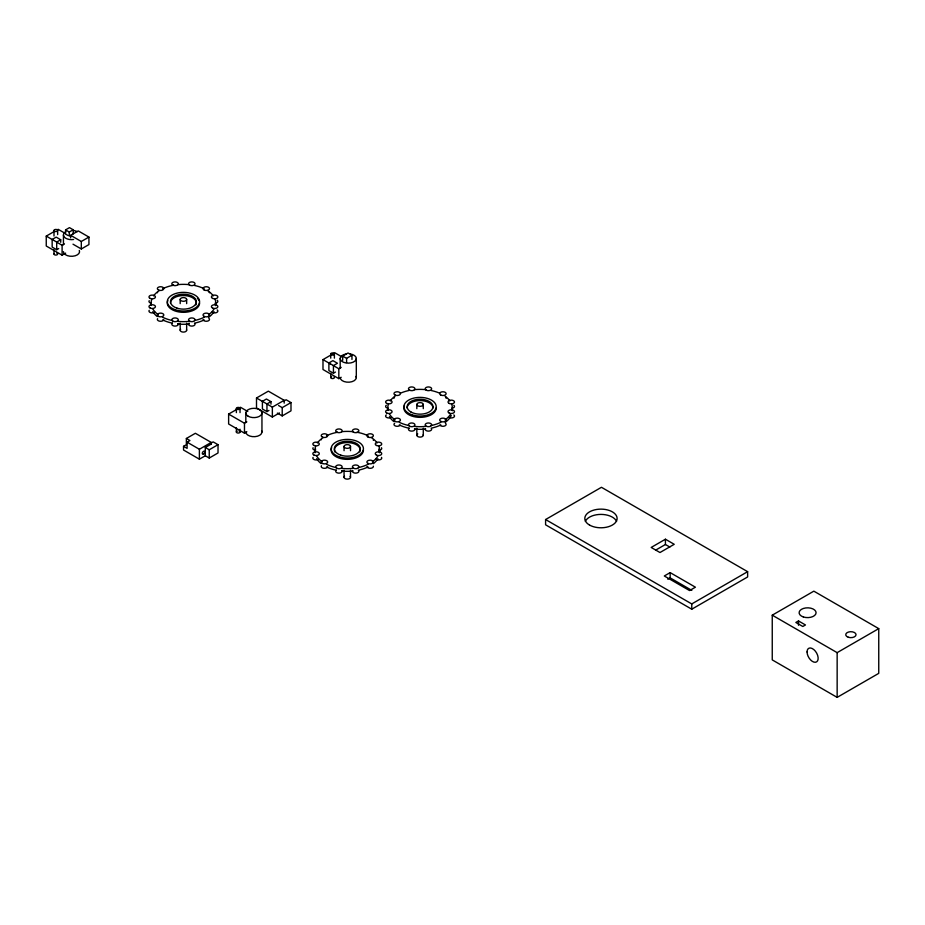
<?xml version="1.0" encoding="UTF-8"?>
<svg xmlns="http://www.w3.org/2000/svg" width="925" height="925" viewBox="0 0 925 925"><rect width="100%" height="100%" fill="white"/><g stroke="black" fill="none" stroke-linecap="round" stroke-linejoin="round"><path stroke-width="1.39" d="M65.652 253.115L62.102 255.161L46.25 246.015L46.25 236.106L54.529 231.331M68.034 235.505L65.571 234.083L65.571 229.886L69.479 227.631L73.179 229.77L73.179 233.956M58.714 248.559L56.703 249.727L52.158 247.102L52.158 239.448L56.171 237.135L60.715 239.76L60.715 242.304M65.571 229.886L69.271 232.025L73.179 229.77M52.158 239.448L56.703 242.073L60.715 239.76M70.635 237.817L70.635 235.32L78.267 230.915L88.939 237.077L88.939 244.57L81.307 248.975L73.006 244.188M57.223 242.442L62.102 245.264L64.461 243.888M70.635 235.32L81.307 241.483L88.939 237.077M186.364 438.485L195.372 433.282L211.224 442.428L211.224 444.069L205.304 447.48L205.304 455.759L199.384 459.17L183.543 450.024L183.543 446.312L186.364 444.694L186.364 438.485L189.926 440.543L187.104 442.173L187.104 448.371L183.543 446.312M246.836 431.778L244.477 433.143L228.625 423.997L228.625 414.088L240.465 407.254L247.773 411.475M279.454 412.943L272.355 417.048L256.502 407.902L256.502 397.993L268.343 391.159L284.183 400.305L284.183 403.138M341.198 377.296L338.828 378.66L322.987 369.514L322.987 359.605L334.815 352.772L342.134 357.004M268.967 410.446L266.955 411.602L262.411 408.977L262.411 401.334L266.423 399.01L270.967 401.635L270.967 404.19M328.895 362.947L332.908 360.634L337.452 363.259L333.439 365.572L328.895 362.947L328.895 370.601L333.439 373.226L335.44 372.058M342.689 360.288L342.689 356.09L348.054 352.992L351.962 355.246L351.962 359.443M262.411 401.334L266.955 403.959L270.967 401.635M342.689 356.09L346.597 358.345L351.962 355.246M187.104 442.173L199.384 449.261L211.224 442.428M228.625 414.088L244.477 423.234L246.836 421.869M267.475 404.329L272.355 407.139L284.183 400.305M333.96 365.942L338.828 368.763L341.198 367.387M283.929 401.022L286.126 399.762L290.993 402.572L290.993 410.85L282.218 415.915L277.35 413.105M205.304 447.48L209.247 449.77L218.023 444.694L218.023 452.972L209.247 458.037L205.304 455.759M278.564 405.532L282.218 407.636L290.993 402.572M545.588 519.538L601.458 487.29L747.631 571.673L747.631 576.957L691.761 609.205L545.588 524.81L545.588 519.538L691.761 603.933L747.631 571.673M665.422 539.217L651.177 547.45L659.976 552.526L674.232 544.305L665.422 539.217L665.422 544.501L655.929 549.982M670.151 572.61L664.3 575.986L689.564 590.566L695.415 587.19L670.151 572.61L670.151 577.882L691.808 590.381M667.815 579.235L670.151 577.882M772.248 615.171L813.838 591.156L878.75 628.63L878.75 673.354L837.148 697.369L772.248 659.895L772.248 615.171L837.148 652.645L878.75 628.63M798.506 620.941L795.847 622.467L802.808 626.491L805.467 624.965L798.506 620.941L798.506 625.265M665.422 544.501L669.827 547.045M322.987 359.605L330.294 363.826M58.09 229.273L65.398 233.493M46.25 236.106L53.569 240.327M256.502 397.993L262.596 401.508M218.023 444.694L213.155 441.884L210.299 443.538L211.224 444.069M837.148 652.645L837.148 697.369M691.761 603.933L691.761 609.205M423.28 404.468A3.226 1.862 0 0 1 418.435 406.087A3.226 1.862 0 0 1 418.435 402.849A3.226 1.862 0 0 1 423.28 404.468L423.28 408.665M423.28 428.252L423.28 435.247M416.828 404.468L416.828 408.665M416.828 428.252L416.828 435.247M356.31 358.484L356.31 377.562M350.517 446.486A3.226 1.862 0 0 1 345.672 448.093A3.226 1.862 0 0 1 345.672 444.867A3.226 1.862 0 0 1 350.517 446.486L350.517 450.683M350.517 470.27L350.517 477.265M346.597 358.345L346.597 362.542M344.054 446.486L344.054 450.683M344.054 470.27L344.054 477.265M340.18 358.484L340.18 368.023M338.828 368.763L338.828 378.66M334.387 353.986A1.827 1.052 0 0 1 331.647 354.911A1.827 1.052 0 0 1 331.647 353.072A1.827 1.052 0 0 1 334.387 353.986L334.387 358.137M333.439 365.572L333.439 373.226M330.734 353.986L330.734 358.137M330.734 373.353L330.734 377.504M282.218 407.636L282.218 415.915M272.355 407.139L272.355 417.048M266.955 403.959L266.955 411.602M261.948 412.966L261.948 432.044M245.819 412.966L245.819 422.505M244.477 423.234L244.477 433.143M240.026 408.468A1.827 1.052 0 0 1 237.286 409.382A1.827 1.052 0 0 1 237.286 407.555A1.827 1.052 0 0 1 240.026 408.468L240.026 412.619M240.026 429.223L240.026 431.987M236.372 408.468L236.372 412.619M236.372 427.836L236.372 431.987M209.247 449.77L209.247 458.037M199.384 449.261L199.384 459.17M186.653 299.434A3.226 1.862 0 0 1 181.809 301.053A3.226 1.862 0 0 1 181.809 297.827A3.226 1.862 0 0 1 186.653 299.434L186.653 303.631M186.653 323.23L186.653 330.225M180.19 299.434L180.19 303.631M180.19 323.23L180.19 330.225M81.307 241.483L81.307 248.975M69.271 232.025L69.271 236.21M63.443 234.985L63.443 244.709M62.102 245.264L62.102 255.161M57.651 230.487A1.827 1.052 0 0 1 54.91 231.412A1.827 1.052 0 0 1 54.91 229.573A1.827 1.052 0 0 1 57.651 230.487L57.651 234.638M56.703 242.073L56.703 249.727M53.997 230.487L53.997 236.025M53.997 249.854L53.997 254.005M585.352 521.318A16.153 9.331 0 0 1 600.961 514.404A16.153 9.331 0 0 1 616.559 521.318M199.58 302.995A16.153 9.331 0 0 1 181.312 312.245A16.153 9.331 0 0 1 167.818 300.59M197.418 298.336A16.153 9.331 0 0 1 199.025 300.59M170.501 302.995A12.927 7.458 0 0 1 185.104 295.607A12.927 7.458 0 0 1 195.903 304.926M215.109 299.353A32.306 18.65 0 0 1 215.456 305.435M214.022 308.985A32.306 18.65 0 0 1 208.53 314.743M204.194 317.287A32.306 18.65 0 0 1 194.47 320.524M189.035 321.368A32.306 18.65 0 0 1 177.808 321.368M172.374 320.524A32.306 18.65 0 0 1 162.65 317.287M158.314 314.743A32.306 18.65 0 0 1 152.822 308.985M151.388 305.435A32.306 18.65 0 0 1 151.735 299.353M153.573 295.861A32.306 18.65 0 0 1 159.412 290.508M162.65 288.716A32.306 18.65 0 0 1 173.715 285.212M177.808 284.634A32.306 18.65 0 0 1 189.035 284.634M194.47 285.467A32.306 18.65 0 0 1 204.194 288.716M207.431 290.508A32.306 18.65 0 0 1 213.27 295.861M214.022 311.632A32.306 18.65 0 0 1 208.53 317.379M204.194 319.923A32.306 18.65 0 0 1 194.47 323.172M189.035 324.004A32.306 18.65 0 0 1 177.808 324.004M172.374 323.172A32.306 18.65 0 0 1 162.65 319.923M157.285 316.604A32.306 18.65 0 0 1 152.822 311.632M215.456 303.203A32.306 18.65 0 0 1 215.733 305.632M217.19 309.91A3.226 1.862 0 0 1 216.6 312.523A3.226 1.862 0 0 1 212.068 312.176M217.19 300.255A3.226 1.862 0 0 1 215.051 303.238M178.039 323.519A3.226 1.862 0 0 1 174.64 326.086A3.226 1.862 0 0 1 172.501 323.091M194.77 323.519A3.226 1.862 0 0 1 191.359 326.086A3.226 1.862 0 0 1 189.22 323.091M154.776 312.176A3.226 1.862 0 0 1 150.602 312.662A3.226 1.862 0 0 1 149.226 310.326M208.83 318.269A3.226 1.862 0 0 1 207.501 321.125A3.226 1.862 0 0 1 203.061 319.645M163.783 319.645A3.226 1.862 0 0 1 159.736 321.206A3.226 1.862 0 0 1 157.585 318.686M157.377 292.774A3.226 1.862 0 0 1 157.585 292.312M150.972 303.111A3.226 1.862 0 0 1 149.226 300.671M208.83 291.884A3.226 1.862 0 0 1 209.466 292.774M186.538 329.739A3.226 1.862 0 0 1 183 332.075A3.226 1.862 0 0 1 180.629 329.288M79.296 250.444A8.071 4.66 0 0 1 72.566 256.26A8.071 4.66 0 0 1 63.443 251.646M73.595 239.483A8.071 4.66 0 0 1 64.519 237.309A8.071 4.66 0 0 1 65.802 231.689M73.595 230.487A8.071 4.66 0 0 1 77.214 231.689M56.737 253.092A1.827 1.052 0 0 1 57.489 254.456A1.827 1.052 0 0 1 55.199 254.999A1.827 1.052 0 0 1 54.055 253.727M363.444 450.036A16.153 9.331 0 0 1 345.175 459.286A16.153 9.331 0 0 1 331.682 447.631M334.804 451.967A12.927 7.458 0 0 1 347.291 442.578A12.927 7.458 0 0 1 359.767 451.967M377.886 458.673A32.306 18.65 0 0 1 373.422 463.645M368.058 466.963A32.306 18.65 0 0 1 358.333 470.212M352.899 471.045A32.306 18.65 0 0 1 341.672 471.045M336.238 470.212A32.306 18.65 0 0 1 326.513 466.963M321.148 463.645A32.306 18.65 0 0 1 316.685 458.673M314.974 452.683A32.306 18.65 0 0 1 315.598 449.03M378.972 449.03A32.306 18.65 0 0 1 379.597 452.683M377.886 456.037A32.306 18.65 0 0 1 372.393 461.783M368.058 464.327A32.306 18.65 0 0 1 358.333 467.576M352.899 468.408A32.306 18.65 0 0 1 341.672 468.408M336.238 467.576A32.306 18.65 0 0 1 326.513 464.327M322.178 461.783A32.306 18.65 0 0 1 316.685 456.037M315.252 452.475A32.306 18.65 0 0 1 315.598 446.393M317.437 442.902A32.306 18.65 0 0 1 323.276 437.56M326.513 435.756A32.306 18.65 0 0 1 337.579 432.252M341.672 431.674A32.306 18.65 0 0 1 352.899 431.674M356.992 432.252A32.306 18.65 0 0 1 368.058 435.756M371.295 437.56A32.306 18.65 0 0 1 377.134 442.902M378.972 446.393A32.306 18.65 0 0 1 379.319 452.475M381.482 447.712A3.226 1.862 0 0 1 378.915 450.278M350.089 476.329A3.226 1.862 0 0 1 347.291 479.127A3.226 1.862 0 0 1 344.493 476.329M373.342 466.2A3.226 1.862 0 0 1 370.555 468.293A3.226 1.862 0 0 1 366.924 466.686M341.903 470.559A3.226 1.862 0 0 1 338.504 473.126A3.226 1.862 0 0 1 336.365 470.143M358.634 470.559A3.226 1.862 0 0 1 355.651 473.137A3.226 1.862 0 0 1 352.668 470.559M373.342 439.826A3.226 1.862 0 0 1 373.342 440.312M321.241 439.826A3.226 1.862 0 0 1 321.449 439.352M327.647 466.686A3.226 1.862 0 0 1 323.6 468.247A3.226 1.862 0 0 1 321.449 465.738M315.656 450.278A3.226 1.862 0 0 1 313.089 447.712M381.482 457.366A3.226 1.862 0 0 1 380.106 459.702A3.226 1.862 0 0 1 375.932 459.216M318.639 459.216A3.226 1.862 0 0 1 314.465 459.702A3.226 1.862 0 0 1 313.089 457.366M261.671 430.83A8.071 4.66 0 0 1 254.942 436.658A8.071 4.66 0 0 1 245.819 432.044M239.113 431.073A1.827 1.052 0 0 1 239.598 432.669A1.827 1.052 0 0 1 236.8 432.669A1.827 1.052 0 0 1 237.286 431.073M356.033 376.359A8.071 4.66 0 0 1 349.292 382.175A8.071 4.66 0 0 1 340.18 377.562M350.332 353.986A8.071 4.66 0 0 1 354.853 361.155A8.071 4.66 0 0 1 341.637 361.155A8.071 4.66 0 0 1 346.158 353.986M334.145 376.984A1.827 1.052 0 0 1 333.474 378.417A1.827 1.052 0 0 1 330.977 378.036A1.827 1.052 0 0 1 331.647 376.591M436.207 408.029A16.153 9.331 0 0 1 417.95 417.279A16.153 9.331 0 0 1 404.445 405.613M407.127 408.029A12.927 7.458 0 0 1 420.054 400.571A12.927 7.458 0 0 1 432.981 408.029M451.747 404.387A32.306 18.65 0 0 1 452.082 410.469M450.648 414.018A32.306 18.65 0 0 1 445.156 419.765M440.832 422.32A32.306 18.65 0 0 1 431.096 425.558M425.673 426.402A32.306 18.65 0 0 1 414.435 426.402M409.012 425.558A32.306 18.65 0 0 1 399.276 422.32M394.952 419.765A32.306 18.65 0 0 1 389.46 414.018M388.026 410.469A32.306 18.65 0 0 1 388.373 404.387M390.2 400.895A32.306 18.65 0 0 1 394.952 396.282M400.386 393.229A32.306 18.65 0 0 1 409.012 390.5M414.435 389.656A32.306 18.65 0 0 1 425.673 389.656M431.096 390.5A32.306 18.65 0 0 1 439.722 393.229M445.156 396.282A32.306 18.65 0 0 1 449.908 400.895M451.261 415.498A32.306 18.65 0 0 1 445.156 422.413M440.832 424.957A32.306 18.65 0 0 1 431.096 428.194M425.673 429.038A32.306 18.65 0 0 1 414.435 429.038M409.012 428.194A32.306 18.65 0 0 1 399.276 424.957M393.911 421.627A32.306 18.65 0 0 1 389.46 416.655M452.082 408.237A32.306 18.65 0 0 1 452.36 410.665M445.468 396.917A3.226 1.862 0 0 1 446.104 398.293M388.419 408.26A3.226 1.862 0 0 1 386.28 405.277M414.678 428.553A3.226 1.862 0 0 1 411.267 431.108A3.226 1.862 0 0 1 409.127 428.125M453.828 414.932A3.226 1.862 0 0 1 453.551 417.395A3.226 1.862 0 0 1 449.296 417.557M390.812 417.557A3.226 1.862 0 0 1 386.558 417.395A3.226 1.862 0 0 1 386.28 414.932M431.617 429.015A3.226 1.862 0 0 1 427.998 431.108A3.226 1.862 0 0 1 425.431 428.553M394.004 398.293A3.226 1.862 0 0 1 394.64 396.917M400.19 425.142A3.226 1.862 0 0 1 395.588 426.043A3.226 1.862 0 0 1 394.64 423.303M445.468 423.303A3.226 1.862 0 0 1 444.52 426.043A3.226 1.862 0 0 1 439.918 425.142M453.828 405.277A3.226 1.862 0 0 1 451.689 408.26M423.176 434.773A3.226 1.862 0 0 1 419.222 437.051A3.226 1.862 0 0 1 417.765 433.929M589.537 525.053A16.153 9.331 0 0 0 616.559 520.868A16.153 9.331 0 0 0 596.775 509.444A16.153 9.331 0 0 0 589.537 525.053M803.351 616.963A8.487 4.902 0 0 0 816.081 612.72A8.487 4.902 0 0 0 803.351 608.477A8.487 4.902 0 0 0 803.351 616.963M807.062 651.94A7.839 4.521 60 0 0 815.376 662.277A7.839 4.521 60 0 0 815.376 651.188A7.839 4.521 60 0 0 807.062 651.94M848.294 637.256A5.157 2.983 0 0 0 856.041 634.677A5.157 2.983 0 0 0 848.294 632.099A5.157 2.983 0 0 0 848.294 637.256M175.345 309.759A16.153 9.331 0 0 0 199.58 301.677A16.153 9.331 0 0 0 175.345 293.607A16.153 9.331 0 0 0 175.345 309.759M176.964 308.141A12.927 7.458 0 0 0 196.343 301.677A12.927 7.458 0 0 0 176.964 295.214A12.927 7.458 0 0 0 176.964 308.141M212.669 308.094A3.226 1.862 0 0 0 217.838 306.857A3.226 1.862 0 0 0 213.398 304.892A3.226 1.862 0 0 0 212.669 308.094M212.669 298.44A3.226 1.862 0 0 0 217.838 297.203A3.226 1.862 0 0 0 213.398 295.237A3.226 1.862 0 0 0 212.669 298.44M173.091 321.287A3.226 1.862 0 0 0 178.259 320.05A3.226 1.862 0 0 0 173.819 318.084A3.226 1.862 0 0 0 173.091 321.287M173.091 285.258A3.226 1.862 0 0 0 178.259 284.021A3.226 1.862 0 0 0 173.819 282.044A3.226 1.862 0 0 0 173.091 285.258M189.822 321.287A3.226 1.862 0 0 0 194.99 320.05A3.226 1.862 0 0 0 190.55 318.084A3.226 1.862 0 0 0 189.822 321.287M150.243 308.094A3.226 1.862 0 0 0 155.412 306.857A3.226 1.862 0 0 0 150.972 304.892A3.226 1.862 0 0 0 150.243 308.094M204.298 316.466A3.226 1.862 0 0 0 209.466 315.228A3.226 1.862 0 0 0 205.038 313.263A3.226 1.862 0 0 0 204.298 316.466M158.614 316.466A3.226 1.862 0 0 0 163.783 315.228A3.226 1.862 0 0 0 159.343 313.263A3.226 1.862 0 0 0 158.614 316.466M158.614 290.08A3.226 1.862 0 0 0 163.783 288.843A3.226 1.862 0 0 0 159.343 286.877A3.226 1.862 0 0 0 158.614 290.08M150.243 298.44A3.226 1.862 0 0 0 155.412 297.203A3.226 1.862 0 0 0 150.972 295.237A3.226 1.862 0 0 0 150.243 298.44M204.298 290.08A3.226 1.862 0 0 0 209.466 288.843A3.226 1.862 0 0 0 205.038 286.877A3.226 1.862 0 0 0 204.298 290.08M189.822 285.258A3.226 1.862 0 0 0 194.99 284.021A3.226 1.862 0 0 0 190.55 282.044A3.226 1.862 0 0 0 189.822 285.258M203.835 453.897A1.723 0.994 -60 0 0 204.379 451.227A1.723 0.994 -60 0 0 202.344 453.042A1.723 0.994 -60 0 0 203.835 453.897M339.209 456.8A16.153 9.331 0 0 0 363.444 448.717A16.153 9.331 0 0 0 339.209 440.647A16.153 9.331 0 0 0 339.209 456.8M340.828 455.181A12.927 7.458 0 0 0 360.207 448.717A12.927 7.458 0 0 0 340.828 442.266A12.927 7.458 0 0 0 340.828 455.181M376.533 445.48A3.226 1.862 0 0 0 381.701 444.243A3.226 1.862 0 0 0 377.261 442.277A3.226 1.862 0 0 0 376.533 445.48M368.162 463.506A3.226 1.862 0 0 0 373.342 462.269A3.226 1.862 0 0 0 368.902 460.303A3.226 1.862 0 0 0 368.162 463.506M336.954 468.328A3.226 1.862 0 0 0 342.123 467.09A3.226 1.862 0 0 0 337.683 465.125A3.226 1.862 0 0 0 336.954 468.328M353.685 468.328A3.226 1.862 0 0 0 358.854 467.09A3.226 1.862 0 0 0 354.414 465.125A3.226 1.862 0 0 0 353.685 468.328M368.162 437.12A3.226 1.862 0 0 0 373.342 435.883A3.226 1.862 0 0 0 368.902 433.917A3.226 1.862 0 0 0 368.162 437.12M322.478 437.12A3.226 1.862 0 0 0 327.647 435.883A3.226 1.862 0 0 0 323.207 433.917A3.226 1.862 0 0 0 322.478 437.12M322.478 463.506A3.226 1.862 0 0 0 327.647 462.269A3.226 1.862 0 0 0 323.207 460.303A3.226 1.862 0 0 0 322.478 463.506M336.954 432.299A3.226 1.862 0 0 0 342.123 431.062A3.226 1.862 0 0 0 337.683 429.096A3.226 1.862 0 0 0 336.954 432.299M353.685 432.299A3.226 1.862 0 0 0 358.854 431.062A3.226 1.862 0 0 0 354.414 429.096A3.226 1.862 0 0 0 353.685 432.299M314.107 445.48A3.226 1.862 0 0 0 319.275 444.243A3.226 1.862 0 0 0 314.835 442.277A3.226 1.862 0 0 0 314.107 445.48M376.533 455.146A3.226 1.862 0 0 0 381.701 453.909A3.226 1.862 0 0 0 377.261 451.932A3.226 1.862 0 0 0 376.533 455.146M314.107 455.146A3.226 1.862 0 0 0 319.275 453.909A3.226 1.862 0 0 0 314.835 451.932A3.226 1.862 0 0 0 314.107 455.146M248.177 416.25A8.071 4.66 0 0 0 261.671 414.169A8.071 4.66 0 0 0 251.797 408.468A8.071 4.66 0 0 0 248.177 416.25M411.972 414.782A16.153 9.331 0 0 0 436.207 406.711A16.153 9.331 0 0 0 411.972 398.629A16.153 9.331 0 0 0 411.972 414.782M410.92 411.983A12.927 7.458 0 0 0 432.542 408.642A12.927 7.458 0 0 0 416.712 399.507A12.927 7.458 0 0 0 410.92 411.983M440.936 395.114A3.226 1.862 0 0 0 446.104 393.877A3.226 1.862 0 0 0 441.664 391.911A3.226 1.862 0 0 0 440.936 395.114M409.729 390.281A3.226 1.862 0 0 0 414.897 389.043A3.226 1.862 0 0 0 410.457 387.078A3.226 1.862 0 0 0 409.729 390.281M386.881 403.473A3.226 1.862 0 0 0 392.05 402.236A3.226 1.862 0 0 0 387.61 400.271A3.226 1.862 0 0 0 386.881 403.473M409.729 426.321A3.226 1.862 0 0 0 414.897 425.084A3.226 1.862 0 0 0 410.457 423.118A3.226 1.862 0 0 0 409.729 426.321M449.296 413.128A3.226 1.862 0 0 0 454.464 411.891A3.226 1.862 0 0 0 450.024 409.925A3.226 1.862 0 0 0 449.296 413.128M386.881 413.128A3.226 1.862 0 0 0 392.05 411.891A3.226 1.862 0 0 0 387.61 409.925A3.226 1.862 0 0 0 386.881 413.128M426.448 390.281A3.226 1.862 0 0 0 431.617 389.043A3.226 1.862 0 0 0 427.177 387.078A3.226 1.862 0 0 0 426.448 390.281M426.448 426.321A3.226 1.862 0 0 0 431.617 425.084A3.226 1.862 0 0 0 427.177 423.118A3.226 1.862 0 0 0 426.448 426.321M395.241 395.114A3.226 1.862 0 0 0 400.409 393.877A3.226 1.862 0 0 0 395.969 391.911A3.226 1.862 0 0 0 395.241 395.114M395.241 421.488A3.226 1.862 0 0 0 400.409 420.251A3.226 1.862 0 0 0 395.969 418.285A3.226 1.862 0 0 0 395.241 421.488M440.936 421.488A3.226 1.862 0 0 0 446.104 420.251A3.226 1.862 0 0 0 441.664 418.285A3.226 1.862 0 0 0 440.936 421.488M449.296 403.473A3.226 1.862 0 0 0 454.464 402.236A3.226 1.862 0 0 0 450.024 400.271A3.226 1.862 0 0 0 449.296 403.473"/></g></svg>
